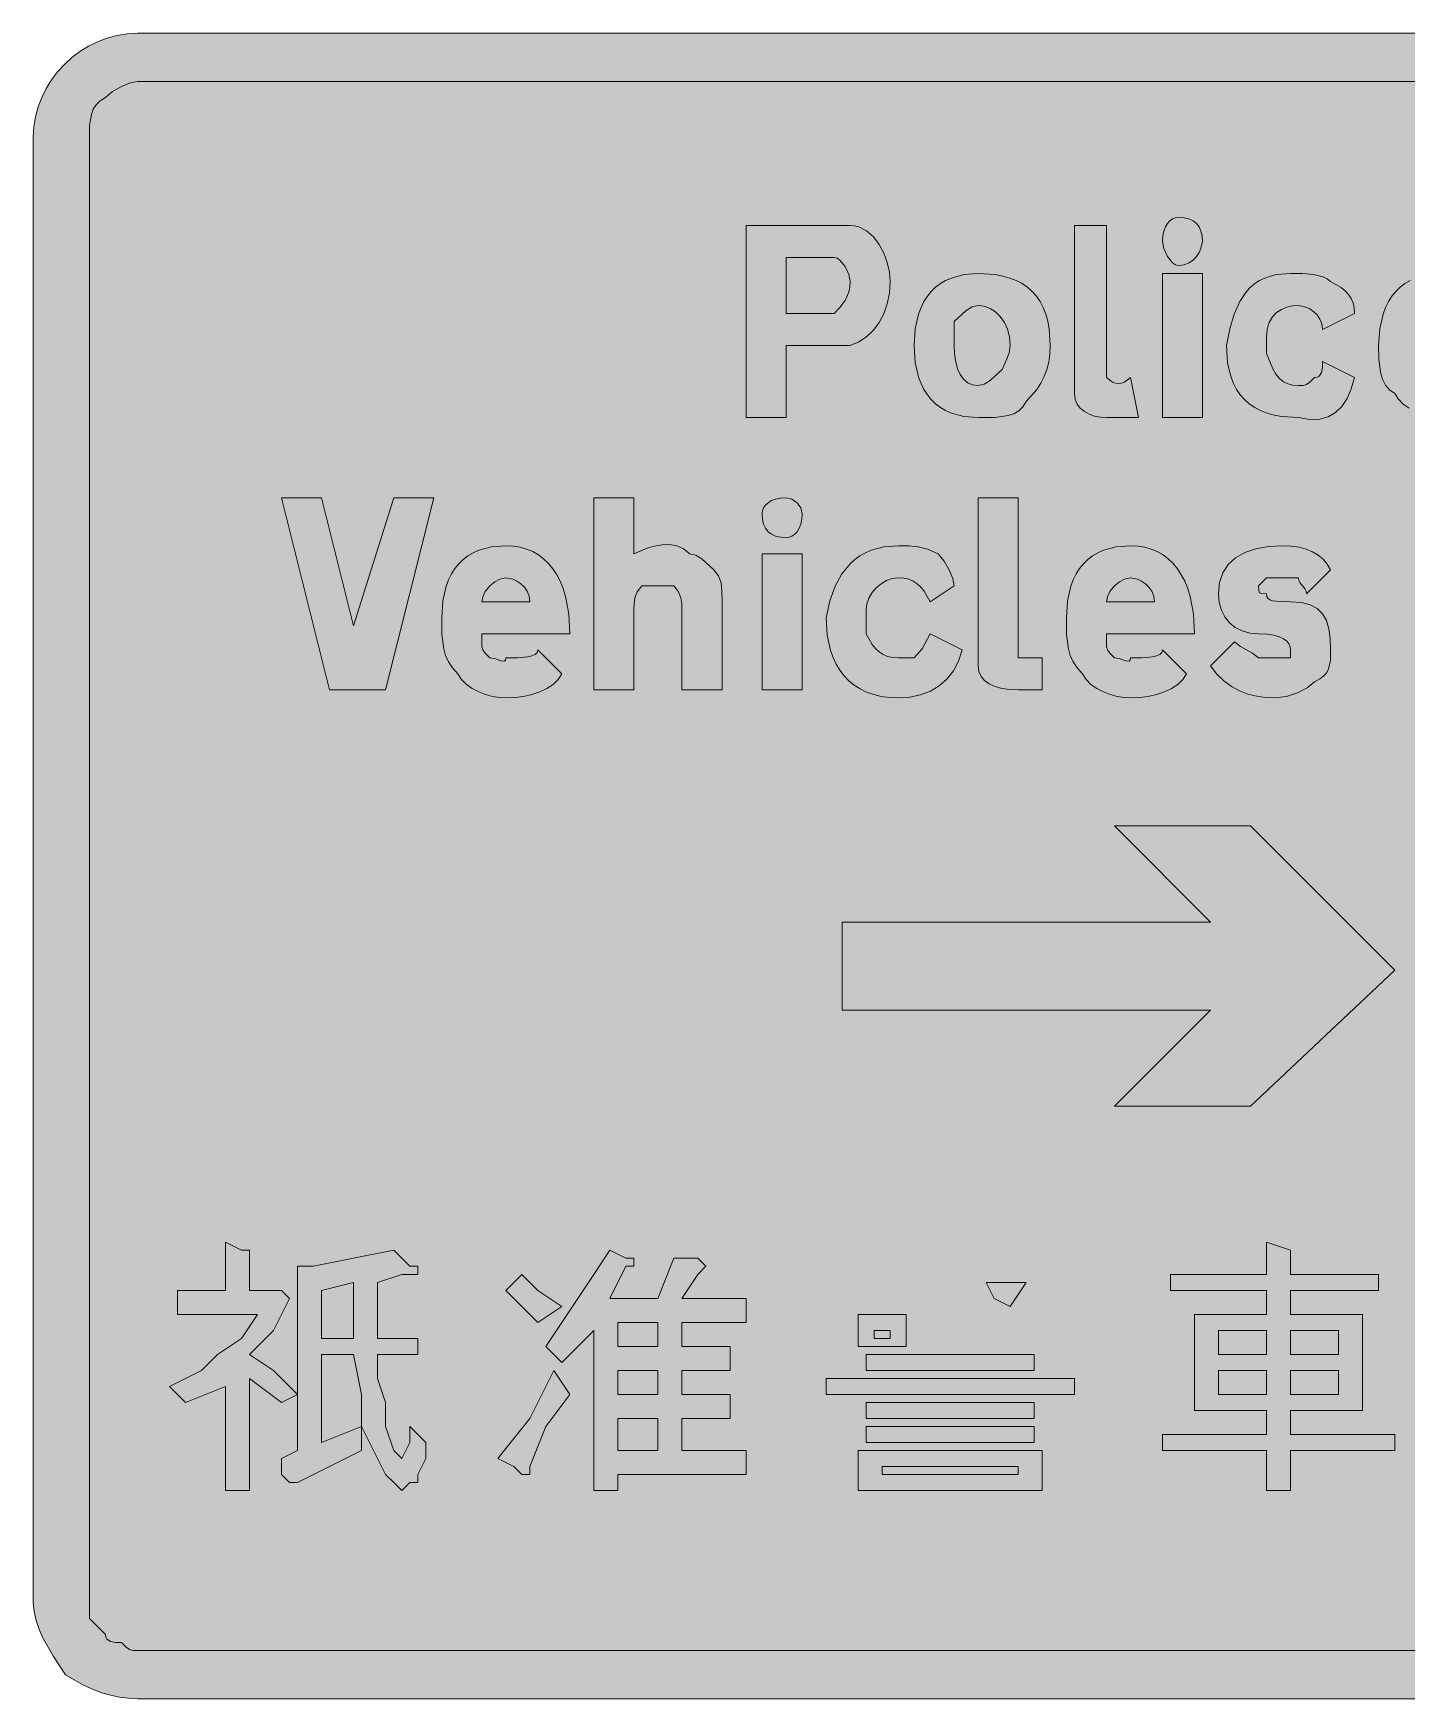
# Model space of a CAD drawing. Header units: metres. Extents: x 122 to 446, y 11 to 260.
# Drawn here: x 121.9 to 327.7, y 10.8 to 260.4 of the extents above; entities that cross this region are included whole.
import ezdxf

# ---------------------------------------------------------------- set-up
doc = ezdxf.new("R2010")
doc.units = ezdxf.units.M
doc.layers.add('FILL_BLACK_000000', color=7, linetype='Continuous', true_color=0x000000)
doc.layers.add('FILL_WHITE_FFFFFF', color=7, linetype='Continuous', true_color=0xffffff)

msp = doc.modelspace()

# ---------------------------------------------------------------- hatches: boundary and pattern name
at = {"layer": 'FILL_BLACK_000000', "true_color": 0x000000}
h = msp.add_hatch(color=7, dxfattribs=at)
h.dxf.hatch_style = 1
h.paths.add_polyline_path([(430.29, 260.4), (432.03, 260.34), (433.67, 260.16), (435.18, 259.83), (436.59, 259.35), (437.88, 258.7), (439.06, 257.87), (440.13, 256.84), (441.09, 255.6), (442.33, 254.64), (443.36, 253.57), (444.19, 252.39), (444.84, 251.1), (445.32, 249.69), (445.65, 248.17), (445.83, 246.54), (445.89, 244.8), (445.89, 25.2), (445.74, 22.8), (445.38, 21.49), (445.09, 20.9), (444.69, 20.4), (444.63, 19.55), (444.46, 18.79), (444.18, 18.08), (443.79, 17.4), (442.67, 16.01), (441.09, 14.4), (440.17, 13.52), (439.14, 12.75), (437.88, 12.21), (437.14, 12.05), (436.29, 12), (435.79, 11.6), (435.18, 11.31), (433.74, 10.95), (432.07, 10.82), (430.29, 10.8), (137.49, 10.8), (136.14, 10.86), (134.79, 11.02), (133.44, 11.31), (132.09, 11.7), (130.74, 12.21), (129.39, 12.82), (126.69, 14.4), (124.93, 17.1), (123.39, 19.8), (122.78, 21.15), (122.3, 22.5), (122, 23.85), (121.89, 25.2), (121.89, 244.8), (121.97, 246.36), (122.22, 247.88), (122.61, 249.36), (123.15, 250.78), (123.82, 252.14), (124.61, 253.43), (125.52, 254.63), (126.54, 255.75), (127.66, 256.77), (128.86, 257.68), (130.15, 258.47), (131.51, 259.14), (132.93, 259.68), (134.41, 260.07), (135.93, 260.32), (137.49, 260.4), (430.29, 260.4)])
h = msp.add_hatch(color=7, dxfattribs=at)
h.dxf.hatch_style = 1
h.paths.add_polyline_path([(296.86, 228.13), (296.58, 227.53), (296.19, 226.95), (295.68, 226.42), (295.06, 225.99), (294.33, 225.71), (293.49, 225.6), (293.04, 225.71), (292.61, 225.99), (291.84, 226.95), (291.3, 228.13), (291.09, 229.2), (291.14, 230.04), (291.3, 230.77), (291.53, 231.39), (291.84, 231.9), (292.2, 232.29), (292.61, 232.57), (293.04, 232.74), (293.49, 232.8), (294.33, 232.74), (295.06, 232.57), (295.68, 232.29), (296.19, 231.9), (296.58, 231.39), (296.86, 230.77), (297.03, 230.04), (297.09, 229.2), (296.86, 228.13)])
h = msp.add_hatch(color=7, dxfattribs=at)
h.dxf.hatch_style = 1
h.paths.add_polyline_path([(228.69, 202.8), (228.69, 231.6), (243.09, 231.6), (244.29, 231.6), (244.95, 231.55), (245.58, 231.39), (246.75, 230.79), (247.77, 229.89), (248.64, 228.75), (249.34, 227.44), (249.86, 226.03), (250.18, 224.59), (250.29, 223.2), (250.18, 221.46), (249.86, 219.84), (249.34, 218.37), (248.64, 217.05), (247.77, 215.9), (246.75, 214.93), (245.58, 214.16), (244.29, 213.6), (243.09, 213.6), (234.69, 213.6), (234.69, 202.8), (228.69, 202.8)])
h.paths.add_polyline_path([(241.89, 218.4), (242.77, 219.32), (243.54, 220.35), (244.08, 221.61), (244.24, 222.35), (244.29, 223.2), (244.08, 224.27), (243.54, 225.45), (242.77, 226.41), (242.34, 226.69), (241.89, 226.8), (240.69, 226.8), (234.69, 226.8), (234.69, 218.4), (240.69, 218.4), (241.89, 218.4)], flags=16)
h = msp.add_hatch(color=7, dxfattribs=at)
h.dxf.hatch_style = 1
h.paths.add_polyline_path([(282.69, 210), (282.69, 208.8), (283.59, 208.12), (284.04, 207.96), (284.49, 207.9), (284.94, 207.96), (285.39, 208.12), (286.29, 208.8), (287.49, 202.8), (286.29, 202.8), (282.69, 202.8), (281.79, 202.86), (280.93, 203.02), (280.12, 203.31), (279.39, 203.7), (278.78, 204.21), (278.3, 204.82), (278, 205.56), (277.89, 206.4), (277.89, 207.6), (277.89, 231.6), (282.69, 231.6), (282.69, 210)])
h = msp.add_hatch(color=7, dxfattribs=at)
h.dxf.hatch_style = 1
h.paths.add_polyline_path([(274.06, 211.11), (273.78, 209.99), (273.39, 208.95), (272.88, 207.96), (272.27, 207.02), (270.69, 205.2), (270.18, 204.41), (269.56, 203.81), (268.83, 203.39), (267.99, 203.1), (265.96, 202.84), (263.49, 202.8), (261.35, 202.97), (259.46, 203.47), (258.6, 203.85), (257.82, 204.32), (257.09, 204.87), (256.44, 205.5), (255.86, 206.22), (255.35, 207.02), (254.91, 207.9), (254.55, 208.87), (254.06, 211.07), (253.89, 213.6), (254.06, 216.13), (254.55, 218.32), (254.91, 219.3), (255.35, 220.18), (255.86, 220.98), (256.44, 221.7), (257.09, 222.33), (257.82, 222.88), (258.6, 223.35), (259.46, 223.72), (261.35, 224.23), (263.49, 224.4), (266.02, 224.23), (267.16, 224.02), (268.22, 223.72), (269.19, 223.35), (270.07, 222.88), (270.87, 222.33), (271.59, 221.7), (272.22, 220.98), (272.77, 220.18), (273.24, 219.3), (273.62, 218.32), (273.91, 217.27), (274.12, 216.13), (274.29, 213.6), (274.23, 212.3), (274.06, 211.11)])
h.paths.add_polyline_path([(267.88, 216.06), (267.4, 217.08), (266.79, 217.95), (266.06, 218.65), (265.25, 219.17), (264.39, 219.49), (263.49, 219.6), (262.59, 219.39), (261.69, 218.85), (259.89, 217.2), (259.89, 213.6), (259.95, 212.31), (260.11, 211.14), (260.4, 210.12), (260.79, 209.25), (261.3, 208.55), (261.91, 208.03), (262.65, 207.71), (263.49, 207.6), (264.39, 207.81), (265.29, 208.35), (267.09, 210), (267.69, 211.35), (268.1, 212.53), (268.29, 213.6), (268.18, 214.89), (267.88, 216.06)], flags=16)
h = msp.add_hatch(color=7, dxfattribs=at)
h.dxf.hatch_style = 1
h.paths.add_polyline_path([(291.09, 202.8), (291.09, 224.4), (297.09, 224.4), (297.09, 202.8), (291.09, 202.8)])
h = msp.add_hatch(color=7, dxfattribs=at)
h.dxf.hatch_style = 1
h.paths.add_polyline_path([(312.07, 224.38), (313.74, 224.25), (315.18, 223.89), (315.79, 223.6), (316.29, 223.2), (317.86, 222.28), (318.48, 221.79), (318.99, 221.25), (319.38, 220.66), (319.66, 219.99), (319.83, 219.25), (319.89, 218.4), (315.09, 216), (314.98, 216.84), (314.7, 217.57), (314.27, 218.19), (313.74, 218.7), (313.16, 219.09), (312.56, 219.37), (311.49, 219.6), (310.59, 219.54), (309.73, 219.36), (308.92, 219.03), (308.19, 218.55), (307.58, 217.9), (307.1, 217.07), (306.8, 216.04), (306.69, 214.8), (306.69, 213.6), (306.69, 212.4), (307.61, 210.13), (308.1, 209.3), (308.64, 208.65), (309.23, 208.17), (309.9, 207.84), (310.64, 207.66), (311.49, 207.6), (312.2, 207.62), (312.69, 207.75), (313.18, 208.11), (313.89, 208.8), (314.29, 208.85), (314.58, 209.01), (314.94, 209.55), (315.07, 210.32), (315.09, 211.2), (319.89, 208.8), (319.38, 207.11), (318.75, 205.67), (317.97, 204.48), (317.04, 203.55), (315.94, 202.91), (314.66, 202.56), (313.18, 202.52), (311.49, 202.8), (308.96, 202.97), (307.82, 203.18), (306.76, 203.47), (305.79, 203.85), (304.91, 204.32), (304.11, 204.87), (303.39, 205.5), (302.76, 206.22), (302.21, 207.02), (301.74, 207.9), (301.37, 208.87), (301.07, 209.93), (300.86, 211.07), (300.69, 213.6), (301.2, 216.13), (301.85, 218.32), (302.67, 220.18), (303.69, 221.7), (304.28, 222.33), (304.93, 222.88), (305.65, 223.35), (306.43, 223.72), (307.28, 224.02), (308.2, 224.23), (310.29, 224.4), (312.07, 224.38)])
h = msp.add_hatch(color=7, dxfattribs=at)
h.dxf.hatch_style = 1
h.paths.add_polyline_path([(329.49, 210), (329.64, 209.4), (330, 208.99), (330.29, 208.85), (330.69, 208.8), (331.57, 208.11), (332.34, 207.75), (333.09, 207.6), (333.99, 207.65), (334.85, 207.81), (336.39, 208.35), (337, 208.71), (337.48, 209.12), (337.78, 209.55), (337.89, 210), (341.49, 206.4), (340.93, 205.51), (340.18, 204.66), (339.25, 203.89), (338.19, 203.25), (337.01, 202.78), (335.75, 202.52), (334.44, 202.51), (333.09, 202.8), (332.14, 202.86), (331.12, 203.02), (330.07, 203.31), (329.04, 203.7), (328.06, 204.21), (327.18, 204.82), (326.45, 205.56), (325.89, 206.4), (325.1, 206.96), (324.5, 207.69), (324.08, 208.57), (323.79, 209.55), (323.53, 211.63), (323.49, 213.6), (323.66, 216.13), (324.15, 218.32), (324.51, 219.3), (324.95, 220.18), (325.46, 220.98), (326.04, 221.7), (326.69, 222.33), (327.42, 222.88), (328.2, 223.35), (329.06, 223.72), (330.95, 224.23), (333.09, 224.4), (334.19, 224.34), (335.23, 224.18), (336.2, 223.9), (337.12, 223.52), (337.98, 223.03), (338.76, 222.44), (339.49, 221.74), (340.14, 220.95), (340.72, 220.06), (341.23, 219.07), (341.67, 217.98), (342.03, 216.81), (342.52, 214.18), (342.69, 211.2), (329.49, 211.2), (329.49, 210)])
h.paths.add_polyline_path([(336.58, 216.84), (336.3, 217.57), (335.87, 218.19), (335.34, 218.7), (334.76, 219.09), (334.16, 219.37), (333.09, 219.6), (332.21, 219.58), (331.44, 219.45), (330.9, 219.09), (330.74, 218.8), (330.69, 218.4), (330, 217.69), (329.64, 217.2), (329.51, 216.71), (329.49, 216), (336.69, 216), (336.58, 216.84)], flags=16)
h = msp.add_hatch(color=7, dxfattribs=at)
h.dxf.hatch_style = 1
h.paths.add_polyline_path([(169.89, 162), (166.29, 162), (159.09, 190.8), (165.09, 190.8), (169.89, 171.6), (175.89, 190.8), (181.89, 190.8), (174.69, 162), (169.89, 162)])
h = msp.add_hatch(color=7, dxfattribs=at)
h.dxf.hatch_style = 1
h.paths.add_polyline_path([(213.88, 183.24), (214.97, 183.56), (216.09, 183.75), (217.21, 183.77), (218.3, 183.58), (219.34, 183.14), (220.29, 182.4), (221.19, 182.19), (222.09, 181.65), (223.89, 180), (224.58, 179.08), (224.94, 178.05), (225.07, 176.79), (225.09, 175.2), (225.09, 162), (219.09, 162), (219.09, 174), (219.07, 174.9), (218.94, 175.8), (218.58, 176.7), (217.89, 177.6), (215.49, 177.6), (213.09, 177.6), (212.4, 176.7), (212.04, 175.8), (211.91, 174.9), (211.89, 174), (211.89, 162), (205.89, 162), (205.89, 190.8), (211.89, 190.8), (211.89, 182.4), (213.88, 183.24)])
h = msp.add_hatch(color=7, dxfattribs=at)
h.dxf.hatch_style = 1
h.paths.add_polyline_path([(237.04, 187.56), (236.88, 186.82), (236.65, 186.21), (236.34, 185.7), (235.98, 185.31), (235.57, 185.02), (235.14, 184.86), (234.69, 184.8), (233.85, 184.86), (233.11, 185.02), (232.5, 185.31), (231.99, 185.7), (231.6, 186.21), (231.31, 186.82), (231.15, 187.56), (231.09, 188.4), (231.15, 188.85), (231.31, 189.28), (231.6, 189.69), (231.99, 190.05), (232.5, 190.36), (233.11, 190.59), (233.85, 190.75), (234.69, 190.8), (235.57, 190.59), (236.34, 190.05), (236.88, 189.28), (237.09, 188.4), (237.04, 187.56)])
h = msp.add_hatch(color=7, dxfattribs=at)
h.dxf.hatch_style = 1
h.paths.add_polyline_path([(269.49, 168), (269.49, 166.8), (273.09, 166.8), (273.09, 162), (271.89, 162), (269.49, 162), (268.2, 162.06), (267.03, 162.22), (266.01, 162.51), (265.14, 162.9), (264.44, 163.41), (263.92, 164.02), (263.6, 164.76), (263.49, 165.6), (263.49, 166.8), (263.49, 190.8), (269.49, 190.8), (269.49, 168)])
h = msp.add_hatch(color=7, dxfattribs=at)
h.dxf.hatch_style = 1
h.paths.add_polyline_path([(189.09, 169.2), (189.11, 168.49), (189.24, 168), (189.6, 167.51), (190.29, 166.8), (191.17, 166.63), (191.94, 166.35), (192.48, 166.29), (192.64, 166.46), (192.69, 166.8), (194.45, 166.82), (195.99, 166.95), (196.6, 167.09), (197.08, 167.31), (197.38, 167.6), (197.49, 168), (201.09, 164.4), (200.53, 163.56), (199.78, 162.82), (198.85, 162.21), (197.79, 161.7), (196.61, 161.31), (195.35, 161.02), (194.04, 160.86), (192.69, 160.8), (191.74, 160.86), (190.72, 161.02), (189.67, 161.31), (188.64, 161.7), (187.66, 162.21), (186.78, 162.82), (186.05, 163.56), (185.49, 164.4), (184.7, 165.3), (184.1, 166.22), (183.68, 167.16), (183.39, 168.15), (183.13, 170.31), (183.09, 172.8), (183.26, 175.33), (183.75, 177.52), (184.11, 178.5), (184.55, 179.38), (185.06, 180.18), (185.64, 180.9), (186.29, 181.53), (187.02, 182.08), (187.8, 182.55), (188.66, 182.92), (190.55, 183.43), (192.69, 183.6), (193.79, 183.54), (194.83, 183.38), (195.8, 183.1), (196.72, 182.72), (197.58, 182.23), (198.36, 181.64), (199.09, 180.94), (199.74, 180.15), (200.32, 179.26), (200.83, 178.27), (201.27, 177.18), (201.63, 176.01), (202.12, 173.38), (202.29, 170.4), (189.09, 170.4), (189.09, 169.2)])
h.paths.add_polyline_path([(196.18, 176.04), (195.9, 176.77), (195.47, 177.39), (194.94, 177.9), (194.36, 178.29), (193.76, 178.57), (192.69, 178.8), (191.81, 178.61), (191.04, 178.2), (190.29, 177.6), (189.6, 176.72), (189.24, 175.95), (189.09, 175.2), (196.29, 175.2), (196.18, 176.04)], flags=16)
h = msp.add_hatch(color=7, dxfattribs=at)
h.dxf.hatch_style = 1
h.paths.add_polyline_path([(231.09, 162), (231.09, 182.4), (237.09, 182.4), (237.09, 162), (231.09, 162)])
h = msp.add_hatch(color=7, dxfattribs=at)
h.dxf.hatch_style = 1
h.paths.add_polyline_path([(253.1, 183.58), (254.49, 183.45), (255.88, 183.09), (257.49, 182.4), (258.37, 181.31), (259.14, 180), (259.68, 178.69), (259.89, 177.6), (256.29, 175.2), (255.37, 176.77), (254.88, 177.39), (254.34, 177.9), (253.75, 178.29), (253.08, 178.57), (252.34, 178.74), (251.49, 178.8), (250.59, 178.69), (249.73, 178.39), (248.92, 177.91), (248.19, 177.3), (247.58, 176.57), (247.1, 175.76), (246.8, 174.9), (246.69, 174), (246.69, 172.8), (246.69, 171.6), (246.69, 170.4), (247.61, 168.82), (248.1, 168.21), (248.64, 167.7), (249.23, 167.31), (249.9, 167.02), (250.64, 166.86), (251.49, 166.8), (253.89, 166.8), (255.09, 168.15), (256.29, 170.4), (261.09, 168), (260.53, 166.31), (259.76, 164.85), (258.79, 163.61), (257.64, 162.6), (256.32, 161.81), (254.85, 161.25), (253.23, 160.91), (251.49, 160.8), (250.18, 160.86), (248.96, 161.02), (247.82, 161.29), (246.76, 161.66), (245.79, 162.13), (244.91, 162.7), (244.11, 163.36), (243.39, 164.1), (242.76, 164.93), (242.21, 165.84), (241.74, 166.83), (241.37, 167.89), (240.86, 170.22), (240.69, 172.8), (241.25, 175.33), (242.04, 177.52), (243.05, 179.38), (244.29, 180.9), (244.99, 181.53), (245.75, 182.08), (246.57, 182.55), (247.44, 182.92), (249.35, 183.43), (251.49, 183.6), (253.1, 183.58)])
h = msp.add_hatch(color=7, dxfattribs=at)
h.dxf.hatch_style = 1
h.paths.add_polyline_path([(282.69, 169.2), (282.71, 168.49), (282.84, 168), (283.2, 167.51), (283.89, 166.8), (284.77, 166.63), (285.54, 166.35), (286.08, 166.29), (286.24, 166.46), (286.29, 166.8), (288.05, 166.82), (289.59, 166.95), (290.2, 167.09), (290.68, 167.31), (290.98, 167.6), (291.09, 168), (294.69, 164.4), (294.13, 163.56), (293.38, 162.82), (292.45, 162.21), (291.39, 161.7), (290.21, 161.31), (288.95, 161.02), (287.64, 160.86), (286.29, 160.8), (285.34, 160.86), (284.32, 161.02), (283.27, 161.31), (282.24, 161.7), (281.26, 162.21), (280.38, 162.82), (279.65, 163.56), (279.09, 164.4), (278.3, 165.3), (277.7, 166.22), (277.28, 167.16), (276.99, 168.15), (276.73, 170.31), (276.69, 172.8), (276.86, 175.33), (277.35, 177.52), (277.71, 178.5), (278.15, 179.38), (278.66, 180.18), (279.24, 180.9), (279.89, 181.53), (280.62, 182.08), (281.4, 182.55), (282.26, 182.92), (284.15, 183.43), (286.29, 183.6), (287.39, 183.54), (288.43, 183.38), (289.4, 183.1), (290.32, 182.72), (291.18, 182.23), (291.96, 181.64), (292.69, 180.94), (293.34, 180.15), (293.92, 179.26), (294.43, 178.27), (294.87, 177.18), (295.23, 176.01), (295.72, 173.38), (295.89, 170.4), (282.69, 170.4), (282.69, 169.2)])
h.paths.add_polyline_path([(289.78, 176.04), (289.5, 176.77), (289.07, 177.39), (288.54, 177.9), (287.96, 178.29), (287.36, 178.57), (286.29, 178.8), (285.41, 178.61), (284.64, 178.2), (283.89, 177.6), (283.2, 176.72), (282.84, 175.95), (282.69, 175.2), (289.89, 175.2), (289.78, 176.04)], flags=16)
h = msp.add_hatch(color=7, dxfattribs=at)
h.dxf.hatch_style = 1
h.paths.add_polyline_path([(316.25, 166.41), (315.99, 165.15), (315.7, 164.61), (315.28, 164.12), (314.68, 163.65), (313.89, 163.2), (312.78, 162.32), (311.34, 161.55), (309.67, 161.01), (307.89, 160.8), (306.54, 160.86), (305.21, 161.04), (303.9, 161.37), (302.64, 161.85), (301.43, 162.5), (300.3, 163.33), (299.24, 164.36), (298.29, 165.6), (301.89, 169.2), (302.79, 168.49), (303.69, 168), (304.59, 167.51), (305.49, 166.8), (307.89, 166.8), (310.29, 166.8), (310.29, 168), (310.23, 168.45), (310.05, 168.88), (309.72, 169.29), (309.24, 169.65), (308.59, 169.96), (307.76, 170.19), (306.73, 170.35), (305.49, 170.4), (304.2, 170.51), (303.03, 170.83), (302.01, 171.35), (301.14, 172.05), (300.44, 172.92), (299.92, 173.94), (299.6, 175.11), (299.49, 176.4), (299.66, 178.09), (300.15, 179.55), (300.95, 180.79), (302.04, 181.8), (303.42, 182.59), (305.06, 183.15), (306.95, 183.49), (309.09, 183.6), (310.38, 183.54), (311.57, 183.37), (312.63, 183.09), (313.59, 182.7), (314.43, 182.19), (315.17, 181.57), (315.78, 180.84), (316.29, 180), (312.69, 176.4), (312.64, 176.8), (312.5, 177.11), (312.09, 177.6), (311.68, 178.09), (311.54, 178.4), (311.49, 178.8), (307.89, 178.8), (306.69, 178.8), (305.49, 177.6), (305.51, 176.91), (305.64, 176.55), (306, 176.42), (306.69, 176.4), (306.75, 176), (306.92, 175.71), (307.2, 175.49), (307.59, 175.35), (308.71, 175.22), (310.29, 175.2), (311.93, 175.09), (313.25, 174.75), (314.3, 174.19), (315.09, 173.4), (315.66, 172.39), (316.03, 171.15), (316.23, 169.69), (316.29, 168), (316.25, 166.41)])
h = msp.add_hatch(color=7, dxfattribs=at)
h.dxf.hatch_style = 1
h.paths.add_polyline_path([(243.09, 114), (243.09, 127.2), (298.29, 127.2), (283.89, 141.6), (304.29, 141.6), (325.89, 120), (304.29, 99.6), (283.89, 99.6), (298.29, 114), (243.09, 114)])
h = msp.add_hatch(color=7, dxfattribs=at)
h.dxf.hatch_style = 1
h.paths.add_polyline_path([(143.49, 72), (150.69, 72), (150.69, 79.2), (153.09, 78), (154.29, 78), (154.29, 76.8), (154.29, 72), (159.09, 72), (160.29, 70.8), (157.89, 66), (154.29, 62.4), (157.89, 60), (161.49, 56.4), (159.09, 55.2), (154.29, 58.8), (154.29, 42), (150.69, 42), (150.69, 57.6), (144.69, 55.2), (142.29, 57.6), (147.09, 60), (149.49, 62.4), (153.09, 64.8), (155.49, 68.4), (143.49, 68.4), (143.49, 72)])
h = msp.add_hatch(color=7, dxfattribs=at)
h.dxf.hatch_style = 1
h.paths.add_polyline_path([(160.29, 43.2), (159.09, 44.4), (159.09, 46.8), (161.49, 48), (161.49, 75.6), (163.89, 75.6), (169.89, 76.8), (175.89, 78), (178.29, 75.6), (179.49, 75.6), (179.49, 74.4), (178.29, 74.4), (177.09, 74.4), (173.49, 73.2), (173.49, 64.8), (179.49, 64.8), (179.49, 62.4), (173.49, 62.4), (173.49, 58.8), (174.69, 55.2), (174.69, 51.6), (175.89, 48), (177.09, 46.8), (178.29, 49.2), (178.29, 51.6), (180.69, 49.2), (180.69, 46.8), (179.49, 44.4), (179.49, 43.2), (178.29, 43.2), (177.09, 42), (175.89, 43.2), (174.69, 44.4), (173.49, 46.8), (171.09, 51.6), (171.09, 48), (161.49, 43.2), (160.29, 43.2)])
h.paths.add_polyline_path([(171.09, 56.4), (169.89, 62.4), (165.09, 62.4), (165.09, 49.2), (171.09, 51.6), (171.09, 56.4)], flags=16)
h.paths.add_polyline_path([(169.89, 73.2), (165.09, 72), (165.09, 64.8), (169.89, 64.8), (169.89, 73.2)], flags=16)
h = msp.add_hatch(color=7, dxfattribs=at)
h.dxf.hatch_style = 1
h.paths.add_polyline_path([(208.29, 78), (210.69, 76.8), (211.89, 76.8), (211.89, 75.6), (210.69, 75.6), (208.29, 70.8), (215.49, 70.8), (217.89, 76.8), (221.49, 76.8), (222.69, 75.6), (221.49, 74.4), (219.09, 70.8), (228.69, 70.8), (228.69, 67.2), (219.09, 67.2), (219.09, 63.6), (226.29, 63.6), (226.29, 60), (219.09, 60), (219.09, 56.4), (226.29, 56.4), (226.29, 52.8), (219.09, 52.8), (219.09, 48), (228.69, 48), (228.69, 44.4), (209.49, 44.4), (209.49, 42), (205.89, 42), (205.89, 66), (201.09, 61.2), (198.69, 63.6), (201.09, 67.2), (203.49, 70.8), (205.89, 74.4), (208.29, 78)])
h.paths.add_polyline_path([(209.49, 56.4), (215.49, 56.4), (215.49, 60), (209.49, 60), (209.49, 56.4)], flags=16)
h.paths.add_polyline_path([(209.49, 67.2), (209.49, 63.6), (215.49, 63.6), (215.49, 67.2), (209.49, 67.2)], flags=16)
h.paths.add_polyline_path([(215.49, 52.8), (209.49, 52.8), (209.49, 48), (215.49, 48), (215.49, 52.8)], flags=16)
h = msp.add_hatch(color=7, dxfattribs=at)
h.dxf.hatch_style = 1
h.paths.add_polyline_path([(310.29, 74.4), (323.49, 74.4), (323.49, 72), (310.29, 72), (310.29, 68.4), (321.09, 68.4), (321.09, 54), (310.29, 54), (310.29, 50.4), (325.89, 50.4), (325.89, 48), (310.29, 48), (310.29, 42), (306.69, 42), (306.69, 48), (291.09, 48), (291.09, 50.4), (306.69, 50.4), (306.69, 54), (295.89, 54), (295.89, 68.4), (306.69, 68.4), (306.69, 72), (292.29, 72), (292.29, 74.4), (306.69, 74.4), (306.69, 79.2), (310.29, 78), (310.29, 76.8), (310.29, 74.4)])
h.paths.add_polyline_path([(306.69, 62.4), (306.69, 66), (299.49, 66), (299.49, 62.4), (306.69, 62.4)], flags=16)
h.paths.add_polyline_path([(299.49, 56.4), (306.69, 56.4), (306.69, 60), (299.49, 60), (299.49, 56.4)], flags=16)
h.paths.add_polyline_path([(310.29, 66), (310.29, 62.4), (317.49, 62.4), (317.49, 66), (310.29, 66)], flags=16)
h.paths.add_polyline_path([(317.49, 60), (310.29, 60), (310.29, 56.4), (317.49, 56.4), (317.49, 60)], flags=16)
h = msp.add_hatch(color=7, dxfattribs=at)
h.dxf.hatch_style = 1
h.paths.add_polyline_path([(195.09, 69.6), (192.69, 72), (195.09, 74.4), (197.49, 72), (201.09, 69.6), (197.49, 67.2), (195.09, 69.6)])
h = msp.add_hatch(color=7, dxfattribs=at)
h.dxf.hatch_style = 1
h.paths.add_polyline_path([(270.69, 73.2), (268.29, 69.6), (265.89, 70.8), (264.69, 73.2), (270.69, 73.2)])
h = msp.add_hatch(color=7, dxfattribs=at)
h.dxf.hatch_style = 1
h.paths.add_polyline_path([(252.69, 63.6), (245.49, 63.6), (245.49, 68.4), (252.69, 68.4), (252.69, 63.6)])
h.paths.add_polyline_path([(250.29, 66), (247.89, 66), (247.89, 64.8), (250.29, 64.8), (250.29, 66)], flags=16)
h = msp.add_hatch(color=7, dxfattribs=at)
h.dxf.hatch_style = 1
h.paths.add_polyline_path([(271.89, 62.4), (271.89, 60), (246.69, 60), (246.69, 62.4), (271.89, 62.4)])
h = msp.add_hatch(color=7, dxfattribs=at)
h.dxf.hatch_style = 1
h.paths.add_polyline_path([(196.29, 52.8), (199.89, 60), (202.29, 56.4), (198.69, 51.6), (196.29, 45.6), (196.29, 44.4), (195.09, 44.4), (193.89, 45.6), (191.49, 46.8), (196.29, 52.8)])
h = msp.add_hatch(color=7, dxfattribs=at)
h.dxf.hatch_style = 1
h.paths.add_polyline_path([(277.89, 58.8), (277.89, 56.4), (240.69, 56.4), (240.69, 58.8), (277.89, 58.8)])
h = msp.add_hatch(color=7, dxfattribs=at)
h.dxf.hatch_style = 1
h.paths.add_polyline_path([(271.89, 55.2), (271.89, 52.8), (246.69, 52.8), (246.69, 55.2), (271.89, 55.2)])
h = msp.add_hatch(color=7, dxfattribs=at)
h.dxf.hatch_style = 1
h.paths.add_polyline_path([(271.89, 51.6), (271.89, 49.2), (246.69, 49.2), (246.69, 51.6), (271.89, 51.6)])
h = msp.add_hatch(color=7, dxfattribs=at)
h.dxf.hatch_style = 1
h.paths.add_polyline_path([(273.09, 42), (245.49, 42), (245.49, 48), (273.09, 48), (273.09, 42)])
h.paths.add_polyline_path([(269.49, 45.6), (249.09, 45.6), (249.09, 44.4), (269.49, 44.4), (269.49, 45.6)], flags=16)
at = {"layer": 'FILL_WHITE_FFFFFF', "true_color": 0xffffff}
h = msp.add_hatch(color=7, dxfattribs=at)
h.dxf.hatch_style = 1
h.paths.add_polyline_path([(430.29, 253.2), (432.07, 252.99), (433.74, 252.45), (435.18, 251.68), (436.29, 250.8), (437.17, 249.69), (437.94, 248.25), (438.48, 246.58), (438.69, 244.8), (438.69, 25.2), (438.48, 24.11), (437.94, 22.8), (437.17, 21.49), (436.29, 20.4), (435.18, 19.52), (433.74, 18.75), (432.07, 18.21), (430.29, 18), (137.49, 18), (136.78, 18.02), (136.29, 18.15), (135.8, 18.51), (135.09, 19.2), (134.21, 19.22), (133.44, 19.35), (132.9, 19.71), (132.74, 20), (132.69, 20.4), (130.29, 22.8), (130.29, 25.2), (130.29, 244.8), (130.33, 246.58), (130.59, 248.25), (130.88, 249.01), (131.3, 249.69), (131.9, 250.3), (132.69, 250.8), (133.78, 251.68), (135.09, 252.45), (136.4, 252.99), (137.49, 253.2), (430.29, 253.2)])

# ---------------------------------------------------------------- linework, layer by layer
at = {"layer": 'FILL_BLACK_000000', "lineweight": 0, "true_color": 0x000000}
for points in [[(430.29, 10.8), (137.49, 10.8), (136.14, 10.86), (134.79, 11.02), (133.44, 11.31), (132.09, 11.7), (130.74, 12.21), (129.39, 12.82), (126.69, 14.4), (124.93, 17.1), (123.39, 19.8), (122.78, 21.15), (122.3, 22.5), (122, 23.85), (121.89, 25.2), (121.89, 244.8), (121.97, 246.36), (122.22, 247.88), (122.61, 249.36), (123.15, 250.78), (123.82, 252.14), (124.61, 253.43), (125.52, 254.63), (126.54, 255.75), (127.66, 256.77), (128.86, 257.68), (130.15, 258.47), (131.51, 259.14), (132.93, 259.68), (134.41, 260.07), (135.93, 260.32), (137.49, 260.4), (430.29, 260.4)], [(328.06, 204.21), (327.18, 204.82), (326.45, 205.56), (325.89, 206.4), (325.1, 206.96), (324.5, 207.69), (324.08, 208.57), (323.79, 209.55), (323.53, 211.63), (323.49, 213.6), (323.66, 216.13), (324.15, 218.32), (324.51, 219.3), (324.95, 220.18), (325.46, 220.98), (326.04, 221.7), (326.69, 222.33), (327.42, 222.88), (328.2, 223.35)]]:
    msp.add_lwpolyline(points, dxfattribs=at)
for points in [[(296.86, 228.13), (296.58, 227.53), (296.19, 226.95), (295.68, 226.42), (295.06, 225.99), (294.33, 225.71), (293.49, 225.6), (293.04, 225.71), (292.61, 225.99), (291.84, 226.95), (291.3, 228.13), (291.09, 229.2), (291.14, 230.04), (291.3, 230.77), (291.53, 231.39), (291.84, 231.9), (292.2, 232.29), (292.61, 232.57), (293.04, 232.74), (293.49, 232.8), (294.33, 232.74), (295.06, 232.57), (295.68, 232.29), (296.19, 231.9), (296.58, 231.39), (296.86, 230.77), (297.03, 230.04), (297.09, 229.2)], [(228.69, 202.8), (228.69, 231.6), (243.09, 231.6), (244.29, 231.6), (244.95, 231.55), (245.58, 231.39), (246.75, 230.79), (247.77, 229.89), (248.64, 228.75), (249.34, 227.44), (249.86, 226.03), (250.18, 224.59), (250.29, 223.2), (250.18, 221.46), (249.86, 219.84), (249.34, 218.37), (248.64, 217.05), (247.77, 215.9), (246.75, 214.93), (245.58, 214.16), (244.29, 213.6), (243.09, 213.6), (234.69, 213.6), (234.69, 202.8)], [(282.69, 210), (282.69, 208.8), (283.59, 208.12), (284.04, 207.96), (284.49, 207.9), (284.94, 207.96), (285.39, 208.12), (286.29, 208.8), (287.49, 202.8), (286.29, 202.8), (282.69, 202.8), (281.79, 202.86), (280.93, 203.02), (280.12, 203.31), (279.39, 203.7), (278.78, 204.21), (278.3, 204.82), (278, 205.56), (277.89, 206.4), (277.89, 207.6), (277.89, 231.6), (282.69, 231.6)], [(241.89, 218.4), (242.77, 219.32), (243.54, 220.35), (244.08, 221.61), (244.24, 222.35), (244.29, 223.2), (244.08, 224.27), (243.54, 225.45), (242.77, 226.41), (242.34, 226.69), (241.89, 226.8), (240.69, 226.8), (234.69, 226.8), (234.69, 218.4), (240.69, 218.4)], [(274.06, 211.11), (273.78, 209.99), (273.39, 208.95), (272.88, 207.96), (272.27, 207.02), (270.69, 205.2), (270.18, 204.41), (269.56, 203.81), (268.83, 203.39), (267.99, 203.1), (265.96, 202.84), (263.49, 202.8), (261.35, 202.97), (259.46, 203.47), (258.6, 203.85), (257.82, 204.32), (257.09, 204.87), (256.44, 205.5), (255.86, 206.22), (255.35, 207.02), (254.91, 207.9), (254.55, 208.87), (254.06, 211.07), (253.89, 213.6), (254.06, 216.13), (254.55, 218.32), (254.91, 219.3), (255.35, 220.18), (255.86, 220.98), (256.44, 221.7), (257.09, 222.33), (257.82, 222.88), (258.6, 223.35), (259.46, 223.72), (261.35, 224.23), (263.49, 224.4), (266.02, 224.23), (267.16, 224.02), (268.22, 223.72), (269.19, 223.35), (270.07, 222.88), (270.87, 222.33), (271.59, 221.7), (272.22, 220.98), (272.77, 220.18), (273.24, 219.3), (273.62, 218.32), (273.91, 217.27), (274.12, 216.13), (274.29, 213.6), (274.23, 212.3)], [(291.09, 202.8), (291.09, 224.4), (297.09, 224.4), (297.09, 202.8)], [(312.07, 224.38), (313.74, 224.25), (315.18, 223.89), (315.79, 223.6), (316.29, 223.2), (317.86, 222.28), (318.48, 221.79), (318.99, 221.25), (319.38, 220.66), (319.66, 219.99), (319.83, 219.25), (319.89, 218.4), (315.09, 216), (314.98, 216.84), (314.7, 217.57), (314.27, 218.19), (313.74, 218.7), (313.16, 219.09), (312.56, 219.37), (311.49, 219.6), (310.59, 219.54), (309.73, 219.36), (308.92, 219.03), (308.19, 218.55), (307.58, 217.9), (307.1, 217.07), (306.8, 216.04), (306.69, 214.8), (306.69, 213.6), (306.69, 212.4), (307.61, 210.13), (308.1, 209.3), (308.64, 208.65), (309.23, 208.17), (309.9, 207.84), (310.64, 207.66), (311.49, 207.6), (312.2, 207.62), (312.69, 207.75), (313.18, 208.11), (313.89, 208.8), (314.29, 208.85), (314.58, 209.01), (314.94, 209.55), (315.07, 210.32), (315.09, 211.2), (319.89, 208.8), (319.38, 207.11), (318.75, 205.67), (317.97, 204.48), (317.04, 203.55), (315.94, 202.91), (314.66, 202.56), (313.18, 202.52), (311.49, 202.8), (308.96, 202.97), (307.82, 203.18), (306.76, 203.47), (305.79, 203.85), (304.91, 204.32), (304.11, 204.87), (303.39, 205.5), (302.76, 206.22), (302.21, 207.02), (301.74, 207.9), (301.37, 208.87), (301.07, 209.93), (300.86, 211.07), (300.69, 213.6), (301.2, 216.13), (301.85, 218.32), (302.67, 220.18), (303.69, 221.7), (304.28, 222.33), (304.93, 222.88), (305.65, 223.35), (306.43, 223.72), (307.28, 224.02), (308.2, 224.23), (310.29, 224.4)], [(267.88, 216.06), (267.4, 217.08), (266.79, 217.95), (266.06, 218.65), (265.25, 219.17), (264.39, 219.49), (263.49, 219.6), (262.59, 219.39), (261.69, 218.85), (259.89, 217.2), (259.89, 213.6), (259.95, 212.31), (260.11, 211.14), (260.4, 210.12), (260.79, 209.25), (261.3, 208.55), (261.91, 208.03), (262.65, 207.71), (263.49, 207.6), (264.39, 207.81), (265.29, 208.35), (267.09, 210), (267.69, 211.35), (268.1, 212.53), (268.29, 213.6), (268.18, 214.89)], [(169.89, 162), (166.29, 162), (159.09, 190.8), (165.09, 190.8), (169.89, 171.6), (175.89, 190.8), (181.89, 190.8), (174.69, 162)], [(213.88, 183.24), (214.97, 183.56), (216.09, 183.75), (217.21, 183.77), (218.3, 183.58), (219.34, 183.14), (220.29, 182.4), (221.19, 182.19), (222.09, 181.65), (223.89, 180), (224.58, 179.08), (224.94, 178.05), (225.07, 176.79), (225.09, 175.2), (225.09, 162), (219.09, 162), (219.09, 174), (219.07, 174.9), (218.94, 175.8), (218.58, 176.7), (217.89, 177.6), (215.49, 177.6), (213.09, 177.6), (212.4, 176.7), (212.04, 175.8), (211.91, 174.9), (211.89, 174), (211.89, 162), (205.89, 162), (205.89, 190.8), (211.89, 190.8), (211.89, 182.4)], [(237.04, 187.56), (236.88, 186.82), (236.65, 186.21), (236.34, 185.7), (235.98, 185.31), (235.57, 185.02), (235.14, 184.86), (234.69, 184.8), (233.85, 184.86), (233.11, 185.02), (232.5, 185.31), (231.99, 185.7), (231.6, 186.21), (231.31, 186.82), (231.15, 187.56), (231.09, 188.4), (231.15, 188.85), (231.31, 189.28), (231.6, 189.69), (231.99, 190.05), (232.5, 190.36), (233.11, 190.59), (233.85, 190.75), (234.69, 190.8), (235.57, 190.59), (236.34, 190.05), (236.88, 189.28), (237.09, 188.4)], [(269.49, 168), (269.49, 166.8), (273.09, 166.8), (273.09, 162), (271.89, 162), (269.49, 162), (268.2, 162.06), (267.03, 162.22), (266.01, 162.51), (265.14, 162.9), (264.44, 163.41), (263.92, 164.02), (263.6, 164.76), (263.49, 165.6), (263.49, 166.8), (263.49, 190.8), (269.49, 190.8)], [(189.09, 169.2), (189.11, 168.49), (189.24, 168), (189.6, 167.51), (190.29, 166.8), (191.17, 166.63), (191.94, 166.35), (192.48, 166.29), (192.64, 166.46), (192.69, 166.8), (194.45, 166.82), (195.99, 166.95), (196.6, 167.09), (197.08, 167.31), (197.38, 167.6), (197.49, 168), (201.09, 164.4), (200.53, 163.56), (199.78, 162.82), (198.85, 162.21), (197.79, 161.7), (196.61, 161.31), (195.35, 161.02), (194.04, 160.86), (192.69, 160.8), (191.74, 160.86), (190.72, 161.02), (189.67, 161.31), (188.64, 161.7), (187.66, 162.21), (186.78, 162.82), (186.05, 163.56), (185.49, 164.4), (184.7, 165.3), (184.1, 166.22), (183.68, 167.16), (183.39, 168.15), (183.13, 170.31), (183.09, 172.8), (183.26, 175.33), (183.75, 177.52), (184.11, 178.5), (184.55, 179.38), (185.06, 180.18), (185.64, 180.9), (186.29, 181.53), (187.02, 182.08), (187.8, 182.55), (188.66, 182.92), (190.55, 183.43), (192.69, 183.6), (193.79, 183.54), (194.83, 183.38), (195.8, 183.1), (196.72, 182.72), (197.58, 182.23), (198.36, 181.64), (199.09, 180.94), (199.74, 180.15), (200.32, 179.26), (200.83, 178.27), (201.27, 177.18), (201.63, 176.01), (202.12, 173.38), (202.29, 170.4), (189.09, 170.4)], [(231.09, 162), (231.09, 182.4), (237.09, 182.4), (237.09, 162)], [(253.1, 183.58), (254.49, 183.45), (255.88, 183.09), (257.49, 182.4), (258.37, 181.31), (259.14, 180), (259.68, 178.69), (259.89, 177.6), (256.29, 175.2), (255.37, 176.77), (254.88, 177.39), (254.34, 177.9), (253.75, 178.29), (253.08, 178.57), (252.34, 178.74), (251.49, 178.8), (250.59, 178.69), (249.73, 178.39), (248.92, 177.91), (248.19, 177.3), (247.58, 176.57), (247.1, 175.76), (246.8, 174.9), (246.69, 174), (246.69, 172.8), (246.69, 171.6), (246.69, 170.4), (247.61, 168.82), (248.1, 168.21), (248.64, 167.7), (249.23, 167.31), (249.9, 167.02), (250.64, 166.86), (251.49, 166.8), (253.89, 166.8), (255.09, 168.15), (256.29, 170.4), (261.09, 168), (260.53, 166.31), (259.76, 164.85), (258.79, 163.61), (257.64, 162.6), (256.32, 161.81), (254.85, 161.25), (253.23, 160.91), (251.49, 160.8), (250.18, 160.86), (248.96, 161.02), (247.82, 161.29), (246.76, 161.66), (245.79, 162.13), (244.91, 162.7), (244.11, 163.36), (243.39, 164.1), (242.76, 164.93), (242.21, 165.84), (241.74, 166.83), (241.37, 167.89), (240.86, 170.22), (240.69, 172.8), (241.25, 175.33), (242.04, 177.52), (243.05, 179.38), (244.29, 180.9), (244.99, 181.53), (245.75, 182.08), (246.57, 182.55), (247.44, 182.92), (249.35, 183.43), (251.49, 183.6)], [(282.69, 169.2), (282.71, 168.49), (282.84, 168), (283.2, 167.51), (283.89, 166.8), (284.77, 166.63), (285.54, 166.35), (286.08, 166.29), (286.24, 166.46), (286.29, 166.8), (288.05, 166.82), (289.59, 166.95), (290.2, 167.09), (290.68, 167.31), (290.98, 167.6), (291.09, 168), (294.69, 164.4), (294.13, 163.56), (293.38, 162.82), (292.45, 162.21), (291.39, 161.7), (290.21, 161.31), (288.95, 161.02), (287.64, 160.86), (286.29, 160.8), (285.34, 160.86), (284.32, 161.02), (283.27, 161.31), (282.24, 161.7), (281.26, 162.21), (280.38, 162.82), (279.65, 163.56), (279.09, 164.4), (278.3, 165.3), (277.7, 166.22), (277.28, 167.16), (276.99, 168.15), (276.73, 170.31), (276.69, 172.8), (276.86, 175.33), (277.35, 177.52), (277.71, 178.5), (278.15, 179.38), (278.66, 180.18), (279.24, 180.9), (279.89, 181.53), (280.62, 182.08), (281.4, 182.55), (282.26, 182.92), (284.15, 183.43), (286.29, 183.6), (287.39, 183.54), (288.43, 183.38), (289.4, 183.1), (290.32, 182.72), (291.18, 182.23), (291.96, 181.64), (292.69, 180.94), (293.34, 180.15), (293.92, 179.26), (294.43, 178.27), (294.87, 177.18), (295.23, 176.01), (295.72, 173.38), (295.89, 170.4), (282.69, 170.4)], [(316.25, 166.41), (315.99, 165.15), (315.7, 164.61), (315.28, 164.12), (314.68, 163.65), (313.89, 163.2), (312.78, 162.32), (311.34, 161.55), (309.67, 161.01), (307.89, 160.8), (306.54, 160.86), (305.21, 161.04), (303.9, 161.37), (302.64, 161.85), (301.43, 162.5), (300.3, 163.33), (299.24, 164.36), (298.29, 165.6), (301.89, 169.2), (302.79, 168.49), (303.69, 168), (304.59, 167.51), (305.49, 166.8), (307.89, 166.8), (310.29, 166.8), (310.29, 168), (310.23, 168.45), (310.05, 168.88), (309.72, 169.29), (309.24, 169.65), (308.59, 169.96), (307.76, 170.19), (306.73, 170.35), (305.49, 170.4), (304.2, 170.51), (303.03, 170.83), (302.01, 171.35), (301.14, 172.05), (300.44, 172.92), (299.92, 173.94), (299.6, 175.11), (299.49, 176.4), (299.66, 178.09), (300.15, 179.55), (300.95, 180.79), (302.04, 181.8), (303.42, 182.59), (305.06, 183.15), (306.95, 183.49), (309.09, 183.6), (310.38, 183.54), (311.57, 183.37), (312.63, 183.09), (313.59, 182.7), (314.43, 182.19), (315.17, 181.57), (315.78, 180.84), (316.29, 180), (312.69, 176.4), (312.64, 176.8), (312.5, 177.11), (312.09, 177.6), (311.68, 178.09), (311.54, 178.4), (311.49, 178.8), (307.89, 178.8), (306.69, 178.8), (305.49, 177.6), (305.51, 176.91), (305.64, 176.55), (306, 176.42), (306.69, 176.4), (306.75, 176), (306.92, 175.71), (307.2, 175.49), (307.59, 175.35), (308.71, 175.22), (310.29, 175.2), (311.93, 175.09), (313.25, 174.75), (314.3, 174.19), (315.09, 173.4), (315.66, 172.39), (316.03, 171.15), (316.23, 169.69), (316.29, 168)], [(196.18, 176.04), (195.9, 176.77), (195.47, 177.39), (194.94, 177.9), (194.36, 178.29), (193.76, 178.57), (192.69, 178.8), (191.81, 178.61), (191.04, 178.2), (190.29, 177.6), (189.6, 176.72), (189.24, 175.95), (189.09, 175.2), (196.29, 175.2)], [(289.78, 176.04), (289.5, 176.77), (289.07, 177.39), (288.54, 177.9), (287.96, 178.29), (287.36, 178.57), (286.29, 178.8), (285.41, 178.61), (284.64, 178.2), (283.89, 177.6), (283.2, 176.72), (282.84, 175.95), (282.69, 175.2), (289.89, 175.2)], [(243.09, 114), (243.09, 127.2), (298.29, 127.2), (283.89, 141.6), (304.29, 141.6), (325.89, 120), (304.29, 99.6), (283.89, 99.6), (298.29, 114)], [(143.49, 72), (150.69, 72), (150.69, 79.2), (153.09, 78), (154.29, 78), (154.29, 76.8), (154.29, 72), (159.09, 72), (160.29, 70.8), (157.89, 66), (154.29, 62.4), (157.89, 60), (161.49, 56.4), (159.09, 55.2), (154.29, 58.8), (154.29, 42), (150.69, 42), (150.69, 57.6), (144.69, 55.2), (142.29, 57.6), (147.09, 60), (149.49, 62.4), (153.09, 64.8), (155.49, 68.4), (143.49, 68.4)], [(160.29, 43.2), (159.09, 44.4), (159.09, 46.8), (161.49, 48), (161.49, 75.6), (163.89, 75.6), (169.89, 76.8), (175.89, 78), (178.29, 75.6), (179.49, 75.6), (179.49, 74.4), (178.29, 74.4), (177.09, 74.4), (173.49, 73.2), (173.49, 64.8), (179.49, 64.8), (179.49, 62.4), (173.49, 62.4), (173.49, 58.8), (174.69, 55.2), (174.69, 51.6), (175.89, 48), (177.09, 46.8), (178.29, 49.2), (178.29, 51.6), (180.69, 49.2), (180.69, 46.8), (179.49, 44.4), (179.49, 43.2), (178.29, 43.2), (177.09, 42), (175.89, 43.2), (174.69, 44.4), (173.49, 46.8), (171.09, 51.6), (171.09, 48), (161.49, 43.2)], [(208.29, 78), (210.69, 76.8), (211.89, 76.8), (211.89, 75.6), (210.69, 75.6), (208.29, 70.8), (215.49, 70.8), (217.89, 76.8), (221.49, 76.8), (222.69, 75.6), (221.49, 74.4), (219.09, 70.8), (228.69, 70.8), (228.69, 67.2), (219.09, 67.2), (219.09, 63.6), (226.29, 63.6), (226.29, 60), (219.09, 60), (219.09, 56.4), (226.29, 56.4), (226.29, 52.8), (219.09, 52.8), (219.09, 48), (228.69, 48), (228.69, 44.4), (209.49, 44.4), (209.49, 42), (205.89, 42), (205.89, 66), (201.09, 61.2), (198.69, 63.6), (201.09, 67.2), (203.49, 70.8), (205.89, 74.4)], [(310.29, 74.4), (323.49, 74.4), (323.49, 72), (310.29, 72), (310.29, 68.4), (321.09, 68.4), (321.09, 54), (310.29, 54), (310.29, 50.4), (325.89, 50.4), (325.89, 48), (310.29, 48), (310.29, 42), (306.69, 42), (306.69, 48), (291.09, 48), (291.09, 50.4), (306.69, 50.4), (306.69, 54), (295.89, 54), (295.89, 68.4), (306.69, 68.4), (306.69, 72), (292.29, 72), (292.29, 74.4), (306.69, 74.4), (306.69, 79.2), (310.29, 78), (310.29, 76.8)], [(169.89, 73.2), (165.09, 72), (165.09, 64.8), (169.89, 64.8)], [(195.09, 69.6), (192.69, 72), (195.09, 74.4), (197.49, 72), (201.09, 69.6), (197.49, 67.2)], [(270.69, 73.2), (268.29, 69.6), (265.89, 70.8), (264.69, 73.2)], [(252.69, 63.6), (245.49, 63.6), (245.49, 68.4), (252.69, 68.4)], [(209.49, 67.2), (209.49, 63.6), (215.49, 63.6), (215.49, 67.2)], [(250.29, 66), (247.89, 66), (247.89, 64.8), (250.29, 64.8)], [(306.69, 62.4), (306.69, 66), (299.49, 66), (299.49, 62.4)], [(310.29, 66), (310.29, 62.4), (317.49, 62.4), (317.49, 66)], [(171.09, 56.4), (169.89, 62.4), (165.09, 62.4), (165.09, 49.2), (171.09, 51.6)], [(271.89, 62.4), (271.89, 60), (246.69, 60), (246.69, 62.4)], [(196.29, 52.8), (199.89, 60), (202.29, 56.4), (198.69, 51.6), (196.29, 45.6), (196.29, 44.4), (195.09, 44.4), (193.89, 45.6), (191.49, 46.8)], [(209.49, 56.4), (215.49, 56.4), (215.49, 60), (209.49, 60)], [(299.49, 56.4), (306.69, 56.4), (306.69, 60), (299.49, 60)], [(317.49, 60), (310.29, 60), (310.29, 56.4), (317.49, 56.4)], [(277.89, 58.8), (277.89, 56.4), (240.69, 56.4), (240.69, 58.8)], [(271.89, 55.2), (271.89, 52.8), (246.69, 52.8), (246.69, 55.2)], [(215.49, 52.8), (209.49, 52.8), (209.49, 48), (215.49, 48)], [(271.89, 51.6), (271.89, 49.2), (246.69, 49.2), (246.69, 51.6)], [(273.09, 42), (245.49, 42), (245.49, 48), (273.09, 48)], [(269.49, 45.6), (249.09, 45.6), (249.09, 44.4), (269.49, 44.4)]]:
    msp.add_lwpolyline(points, close=True, dxfattribs=at)
at = {"layer": 'FILL_WHITE_FFFFFF', "lineweight": 0, "true_color": 0x000000}
msp.add_lwpolyline([(430.29, 18), (137.49, 18), (136.78, 18.02), (136.29, 18.15), (135.8, 18.51), (135.09, 19.2), (134.21, 19.22), (133.44, 19.35), (132.9, 19.71), (132.74, 20), (132.69, 20.4), (130.29, 22.8), (130.29, 25.2), (130.29, 244.8), (130.33, 246.58), (130.59, 248.25), (130.88, 249.01), (131.3, 249.69), (131.9, 250.3), (132.69, 250.8), (133.78, 251.68), (135.09, 252.45), (136.4, 252.99), (137.49, 253.2), (430.29, 253.2)], dxfattribs=at)

doc.saveas('drawing.dxf')
